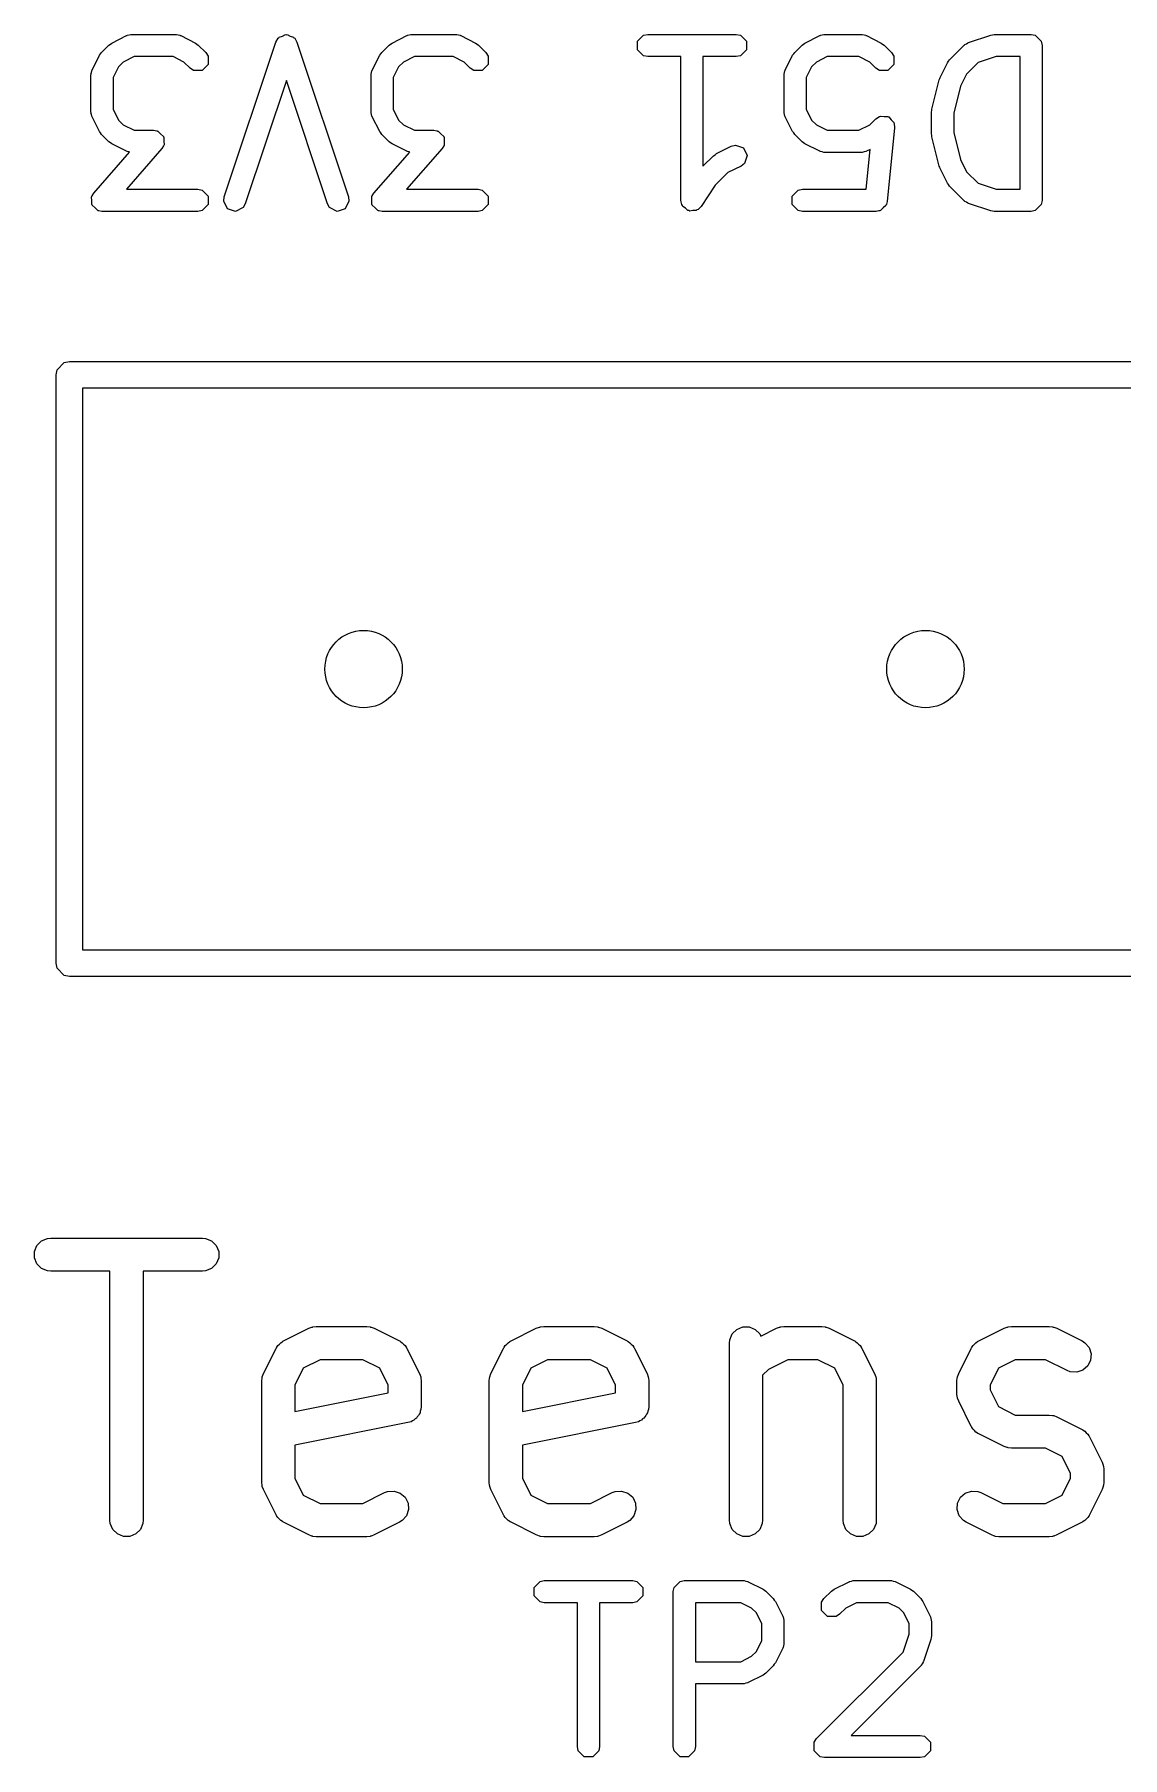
# Model space of a CAD drawing. Extents: x 2.09 to 4.49, y -4.78 to -2.96.
# Drawn here: x 3.2997 to 3.4933, y -3.2646 to -2.9579 of the extents above; entities that cross this region are included whole.
import ezdxf

# ---------------------------------------------------------------- set-up
doc = ezdxf.new("R2010")
doc.units = 0
doc.header["$MEASUREMENT"] = 0
doc.layers.add('BLACK', color=7, linetype='CONTINUOUS')

msp = doc.modelspace()

# ---------------------------------------------------------------- linework, layer by layer
at = {"layer": 'BLACK', "linetype": 'CONTINUOUS'}
for p, q in [((3.31346, -2.95945), (3.31608, -2.95814)), ((3.31608, -2.95814), (3.31618, -2.95811)), ((3.31618, -2.95811), (3.31621, -2.95808)), ((3.31621, -2.95808), (3.31652, -2.95802)), ((3.31652, -2.95802), (3.31682, -2.95793)), ((3.31682, -2.95793), (3.31687, -2.95795)), ((3.31687, -2.95795), (3.31696, -2.95793)), ((3.31696, -2.95793), (3.32484, -2.95793)), ((3.32484, -2.95793), (3.32493, -2.95795)), ((3.32493, -2.95795), (3.32498, -2.95793)), ((3.32498, -2.95793), (3.32528, -2.95802)), ((3.32528, -2.95802), (3.32559, -2.95808)), ((3.32559, -2.95808), (3.32562, -2.95811)), ((3.32562, -2.95811), (3.32572, -2.95814)), ((3.32572, -2.95814), (3.32834, -2.95945)), ((3.33347, -2.98683), (3.34266, -2.95927)), ((3.34266, -2.95927), (3.34304, -2.95861)), ((3.34304, -2.95861), (3.34317, -2.95854)), ((3.34317, -2.95854), (3.34323, -2.95841)), ((3.34323, -2.95841), (3.34382, -2.95821)), ((3.34382, -2.95821), (3.34438, -2.95793)), ((3.34438, -2.95793), (3.34452, -2.95798)), ((3.34452, -2.95798), (3.34466, -2.95793)), ((3.34466, -2.95793), (3.34522, -2.95821)), ((3.34522, -2.95821), (3.34581, -2.95841)), ((3.34581, -2.95841), (3.34588, -2.95854)), ((3.34588, -2.95854), (3.34601, -2.95861)), ((3.34601, -2.95861), (3.34639, -2.95927)), ((3.34639, -2.95927), (3.35558, -2.98683)), ((3.36333, -2.95945), (3.36595, -2.95814)), ((3.36595, -2.95814), (3.36605, -2.95811)), ((3.36605, -2.95811), (3.36608, -2.95808)), ((3.36608, -2.95808), (3.36639, -2.95802)), ((3.36639, -2.95802), (3.36669, -2.95793)), ((3.36669, -2.95793), (3.36674, -2.95795)), ((3.36674, -2.95795), (3.36683, -2.95793)), ((3.36683, -2.95793), (3.37471, -2.95793)), ((3.37471, -2.95793), (3.3748, -2.95795)), ((3.3748, -2.95795), (3.37485, -2.95793)), ((3.37485, -2.95793), (3.37515, -2.95802)), ((3.37515, -2.95802), (3.37546, -2.95808)), ((3.37546, -2.95808), (3.37549, -2.95811)), ((3.37549, -2.95811), (3.37559, -2.95814)), ((3.37559, -2.95814), (3.37821, -2.95945)), ((3.40701, -2.95914), (3.40807, -2.95808)), ((3.40701, -2.96065), (3.40701, -2.95914)), ((3.40807, -2.95808), (3.40883, -2.95793)), ((3.40883, -2.95793), (3.42458, -2.95793)), ((3.42458, -2.95793), (3.42533, -2.95808)), ((3.42533, -2.95808), (3.42639, -2.95914)), ((3.42639, -2.95914), (3.42639, -2.96065)), ((3.43682, -2.95945), (3.43944, -2.95814)), ((3.43944, -2.95814), (3.43954, -2.95811)), ((3.43954, -2.95811), (3.43957, -2.95808)), ((3.43957, -2.95808), (3.43988, -2.95802)), ((3.43988, -2.95802), (3.44018, -2.95793)), ((3.44018, -2.95793), (3.44023, -2.95795)), ((3.44023, -2.95795), (3.44032, -2.95793)), ((3.44032, -2.95793), (3.44688, -2.95793)), ((3.44688, -2.95793), (3.44698, -2.95795)), ((3.44698, -2.95795), (3.44702, -2.95793)), ((3.44702, -2.95793), (3.44733, -2.95802)), ((3.44733, -2.95802), (3.44764, -2.95808)), ((3.44764, -2.95808), (3.44767, -2.95811)), ((3.44767, -2.95811), (3.44777, -2.95814)), ((3.44777, -2.95814), (3.45039, -2.95945)), ((3.46595, -2.95934), (3.46988, -2.95803)), ((3.46988, -2.95803), (3.4702, -2.95799)), ((3.4702, -2.95799), (3.47051, -2.95793)), ((3.47051, -2.95793), (3.47707, -2.95793)), ((3.47707, -2.95793), (3.47782, -2.95808)), ((3.47782, -2.95808), (3.47889, -2.95914)), ((3.47889, -2.95914), (3.47904, -2.9599)), ((3.30995, -2.96427), (3.31127, -2.96164)), ((3.31127, -2.96164), (3.31146, -2.96139)), ((3.31146, -2.96139), (3.31163, -2.96113)), ((3.31163, -2.96113), (3.31295, -2.95982)), ((3.31295, -2.95982), (3.31321, -2.95964)), ((3.31321, -2.95964), (3.31346, -2.95945)), ((3.31743, -2.96186), (3.3155, -2.96283)), ((3.32437, -2.96186), (3.31743, -2.96186)), ((3.3263, -2.96283), (3.32437, -2.96186)), ((3.32834, -2.95945), (3.32859, -2.95964)), ((3.32859, -2.95964), (3.32885, -2.95982)), ((3.32885, -2.95982), (3.33017, -2.96113)), ((3.33017, -2.96113), (3.33059, -2.96177)), ((3.33059, -2.96177), (3.33059, -2.96327)), ((3.35982, -2.96427), (3.36113, -2.96164)), ((3.36113, -2.96164), (3.36133, -2.96139)), ((3.36133, -2.96139), (3.3615, -2.96113)), ((3.3615, -2.96113), (3.36282, -2.95982)), ((3.36282, -2.95982), (3.36308, -2.95964)), ((3.36308, -2.95964), (3.36333, -2.95945)), ((3.3673, -2.96186), (3.36537, -2.96283)), ((3.37424, -2.96186), (3.3673, -2.96186)), ((3.37616, -2.96283), (3.37424, -2.96186)), ((3.37821, -2.95945), (3.37846, -2.95964)), ((3.37846, -2.95964), (3.37872, -2.95982)), ((3.37872, -2.95982), (3.38004, -2.96113)), ((3.38004, -2.96113), (3.38046, -2.96177)), ((3.38046, -2.96177), (3.38046, -2.96327)), ((3.40807, -2.96171), (3.40701, -2.96065)), ((3.40883, -2.96186), (3.40807, -2.96171)), ((3.41473, -2.96186), (3.40883, -2.96186)), ((3.41473, -2.98746), (3.41473, -2.96186)), ((3.42458, -2.96186), (3.41867, -2.96186)), ((3.41867, -2.96186), (3.41867, -2.98139)), ((3.42533, -2.96171), (3.42458, -2.96186)), ((3.42639, -2.96065), (3.42533, -2.96171)), ((3.43331, -2.96427), (3.43463, -2.96164)), ((3.43463, -2.96164), (3.43482, -2.96139)), ((3.43482, -2.96139), (3.43499, -2.96113)), ((3.43499, -2.96113), (3.43631, -2.95982)), ((3.43631, -2.95982), (3.43657, -2.95964)), ((3.43657, -2.95964), (3.43682, -2.95945)), ((3.44079, -2.96186), (3.43886, -2.96283)), ((3.44642, -2.96186), (3.44079, -2.96186)), ((3.44834, -2.96283), (3.44642, -2.96186)), ((3.45039, -2.95945), (3.45064, -2.95964)), ((3.45064, -2.95964), (3.4509, -2.95982)), ((3.4509, -2.95982), (3.45221, -2.96113)), ((3.45221, -2.96113), (3.45264, -2.96177)), ((3.45264, -2.96177), (3.45264, -2.96327)), ((3.46255, -2.96244), (3.46518, -2.95982)), ((3.46518, -2.95982), (3.46526, -2.95976)), ((3.46526, -2.95976), (3.46528, -2.95972)), ((3.46528, -2.95972), (3.46555, -2.95957)), ((3.46555, -2.95957), (3.46582, -2.95939)), ((3.46582, -2.95939), (3.46586, -2.95939)), ((3.46586, -2.95939), (3.46595, -2.95934)), ((3.47083, -2.96186), (3.46763, -2.96293)), ((3.4751, -2.96186), (3.47083, -2.96186)), ((3.4751, -2.98549), (3.4751, -2.96186)), ((3.47904, -2.9599), (3.47904, -2.98746)), ((3.30975, -2.96501), (3.30983, -2.9647)), ((3.30976, -2.96505), (3.30975, -2.96501)), ((3.30975, -2.96515), (3.30976, -2.96505)), ((3.30975, -2.97171), (3.30975, -2.96515)), ((3.30983, -2.9647), (3.3099, -2.96439)), ((3.3099, -2.96439), (3.30993, -2.96436)), ((3.30993, -2.96436), (3.30995, -2.96427)), ((3.31464, -2.96369), (3.31368, -2.96561)), ((3.3155, -2.96283), (3.31464, -2.96369)), ((3.32738, -2.96391), (3.3263, -2.96283)), ((3.32802, -2.96434), (3.32738, -2.96391)), ((3.32953, -2.96434), (3.32802, -2.96434)), ((3.33059, -2.96327), (3.32953, -2.96434)), ((3.35961, -2.96515), (3.35963, -2.96505)), ((3.35961, -2.97171), (3.35961, -2.96515)), ((3.35962, -2.96501), (3.3597, -2.9647)), ((3.35963, -2.96505), (3.35962, -2.96501)), ((3.3597, -2.9647), (3.35976, -2.96439)), ((3.35976, -2.96439), (3.3598, -2.96436)), ((3.3598, -2.96436), (3.35982, -2.96427)), ((3.36451, -2.96369), (3.36355, -2.96561)), ((3.36537, -2.96283), (3.36451, -2.96369)), ((3.37725, -2.96391), (3.37616, -2.96283)), ((3.37789, -2.96434), (3.37725, -2.96391)), ((3.3794, -2.96434), (3.37789, -2.96434)), ((3.38046, -2.96327), (3.3794, -2.96434)), ((3.43311, -2.96501), (3.43319, -2.9647)), ((3.43312, -2.96505), (3.43311, -2.96501)), ((3.43311, -2.96515), (3.43312, -2.96505)), ((3.43311, -2.97171), (3.43311, -2.96515)), ((3.43319, -2.9647), (3.43326, -2.96439)), ((3.43326, -2.96439), (3.43329, -2.96436)), ((3.43329, -2.96436), (3.43331, -2.96427)), ((3.438, -2.96369), (3.43704, -2.96561)), ((3.43886, -2.96283), (3.438, -2.96369)), ((3.44943, -2.96391), (3.44834, -2.96283)), ((3.45007, -2.96434), (3.44943, -2.96391)), ((3.45158, -2.96434), (3.45007, -2.96434)), ((3.45264, -2.96327), (3.45158, -2.96434)), ((3.46087, -2.96558), (3.46218, -2.96295)), ((3.46218, -2.96295), (3.46238, -2.9627)), ((3.46238, -2.9627), (3.46255, -2.96244)), ((3.46556, -2.965), (3.46449, -2.96715)), ((3.46763, -2.96293), (3.46556, -2.965)), ((3.31368, -2.96561), (3.31368, -2.97124)), ((3.34452, -2.96612), (3.3372, -2.98808)), ((3.35184, -2.98808), (3.34452, -2.96612)), ((3.36355, -2.96561), (3.36355, -2.97124)), ((3.43704, -2.96561), (3.43704, -2.97124)), ((3.45941, -2.97123), (3.46072, -2.96598)), ((3.46072, -2.96598), (3.46082, -2.96579)), ((3.46082, -2.96579), (3.46087, -2.96558)), ((3.46449, -2.96715), (3.46329, -2.97195)), ((3.31368, -2.97124), (3.31464, -2.97317)), ((3.36355, -2.97124), (3.36451, -2.97317)), ((3.43704, -2.97124), (3.438, -2.97317)), ((3.45935, -2.97171), (3.4594, -2.97147)), ((3.4594, -2.97147), (3.45941, -2.97123)), ((3.30976, -2.9718), (3.30975, -2.97171)), ((3.30975, -2.97185), (3.30976, -2.9718)), ((3.30983, -2.97215), (3.30975, -2.97185)), ((3.3099, -2.97246), (3.30983, -2.97215)), ((3.30993, -2.97249), (3.3099, -2.97246)), ((3.30995, -2.97259), (3.30993, -2.97249)), ((3.31127, -2.97521), (3.30995, -2.97259)), ((3.31464, -2.97317), (3.3155, -2.97403)), ((3.3155, -2.97403), (3.31743, -2.97499)), ((3.35963, -2.9718), (3.35961, -2.97171)), ((3.35962, -2.97185), (3.35963, -2.9718)), ((3.3597, -2.97215), (3.35962, -2.97185)), ((3.35976, -2.97246), (3.3597, -2.97215)), ((3.3598, -2.97249), (3.35976, -2.97246)), ((3.35982, -2.97259), (3.3598, -2.97249)), ((3.36113, -2.97521), (3.35982, -2.97259)), ((3.36451, -2.97317), (3.36537, -2.97403)), ((3.36537, -2.97403), (3.3673, -2.97499)), ((3.43312, -2.9718), (3.43311, -2.97171)), ((3.43311, -2.97185), (3.43312, -2.9718)), ((3.43319, -2.97215), (3.43311, -2.97185)), ((3.43326, -2.97246), (3.43319, -2.97215)), ((3.43329, -2.97249), (3.43326, -2.97246)), ((3.43331, -2.97259), (3.43329, -2.97249)), ((3.43463, -2.97521), (3.43331, -2.97259)), ((3.438, -2.97317), (3.43886, -2.97403)), ((3.43886, -2.97403), (3.44079, -2.97499)), ((3.44642, -2.97499), (3.44834, -2.97403)), ((3.44834, -2.97403), (3.44943, -2.97294)), ((3.44943, -2.97294), (3.45007, -2.97251)), ((3.45007, -2.97251), (3.45017, -2.97251)), ((3.45017, -2.97251), (3.45025, -2.97245)), ((3.45025, -2.97245), (3.45091, -2.97251)), ((3.45091, -2.97251), (3.45158, -2.97251)), ((3.45278, -2.97453), (3.45147, -2.98765)), ((3.45158, -2.97251), (3.45165, -2.97259)), ((3.45165, -2.97259), (3.45175, -2.9726)), ((3.45175, -2.9726), (3.45217, -2.97311)), ((3.45217, -2.97311), (3.45264, -2.97358)), ((3.45264, -2.97358), (3.45264, -2.97368)), ((3.45264, -2.97368), (3.45271, -2.97376)), ((3.45271, -2.97376), (3.45278, -2.97453)), ((3.45935, -2.97564), (3.45935, -2.97171)), ((3.46329, -2.97195), (3.46329, -2.9754)), ((3.31146, -2.97546), (3.31127, -2.97521)), ((3.31163, -2.97572), (3.31146, -2.97546)), ((3.31295, -2.97704), (3.31163, -2.97572)), ((3.31321, -2.97721), (3.31295, -2.97704)), ((3.31346, -2.97741), (3.31321, -2.97721)), ((3.31608, -2.97872), (3.31346, -2.97741)), ((3.31743, -2.97499), (3.3209, -2.97499)), ((3.3209, -2.97499), (3.32145, -2.9751)), ((3.32145, -2.9751), (3.32153, -2.97509)), ((3.32153, -2.97509), (3.32156, -2.97512)), ((3.32156, -2.97512), (3.32165, -2.97514)), ((3.32165, -2.97514), (3.32214, -2.97563)), ((3.32214, -2.97563), (3.32267, -2.97608)), ((3.32267, -2.97608), (3.32267, -2.97615)), ((3.32267, -2.97615), (3.32272, -2.9762)), ((3.32272, -2.9762), (3.32272, -2.9769)), ((3.32272, -2.9769), (3.32277, -2.97759)), ((3.32277, -2.97759), (3.32272, -2.97767)), ((3.32272, -2.97767), (3.32272, -2.97771)), ((3.36133, -2.97546), (3.36113, -2.97521)), ((3.3615, -2.97572), (3.36133, -2.97546)), ((3.36282, -2.97704), (3.3615, -2.97572)), ((3.36308, -2.97721), (3.36282, -2.97704)), ((3.36333, -2.97741), (3.36308, -2.97721)), ((3.36595, -2.97872), (3.36333, -2.97741)), ((3.3673, -2.97499), (3.37077, -2.97499)), ((3.37077, -2.97499), (3.37132, -2.9751)), ((3.37132, -2.9751), (3.3714, -2.97509)), ((3.3714, -2.97509), (3.37143, -2.97512)), ((3.37143, -2.97512), (3.37152, -2.97514)), ((3.37152, -2.97514), (3.37201, -2.97563)), ((3.37201, -2.97563), (3.37253, -2.97608)), ((3.37253, -2.97608), (3.37254, -2.97615)), ((3.37254, -2.97615), (3.37259, -2.9762)), ((3.37259, -2.9762), (3.37259, -2.9769)), ((3.37259, -2.9769), (3.37263, -2.97759)), ((3.37263, -2.97759), (3.37259, -2.97767)), ((3.37259, -2.97767), (3.37259, -2.97771)), ((3.42369, -2.97782), (3.42444, -2.97762)), ((3.42444, -2.97762), (3.42586, -2.97809)), ((3.43482, -2.97546), (3.43463, -2.97521)), ((3.43499, -2.97572), (3.43482, -2.97546)), ((3.43631, -2.97704), (3.43499, -2.97572)), ((3.43657, -2.97721), (3.43631, -2.97704)), ((3.43682, -2.97741), (3.43657, -2.97721)), ((3.43944, -2.97872), (3.43682, -2.97741)), ((3.44079, -2.97499), (3.44642, -2.97499)), ((3.4594, -2.97588), (3.45935, -2.97564)), ((3.45941, -2.97612), (3.4594, -2.97588)), ((3.46072, -2.98137), (3.45941, -2.97612)), ((3.46329, -2.9754), (3.46449, -2.98021)), ((3.31023, -2.98616), (3.31662, -2.97886)), ((3.32238, -2.97825), (3.31605, -2.98549)), ((3.31618, -2.97874), (3.31608, -2.97872)), ((3.31621, -2.97878), (3.31618, -2.97874)), ((3.31652, -2.97884), (3.31621, -2.97878)), ((3.31662, -2.97886), (3.31652, -2.97884)), ((3.32266, -2.97777), (3.32238, -2.97825)), ((3.32272, -2.97771), (3.32266, -2.97777)), ((3.3601, -2.98616), (3.36649, -2.97886)), ((3.37225, -2.97825), (3.36592, -2.98549)), ((3.36605, -2.97874), (3.36595, -2.97872)), ((3.36608, -2.97878), (3.36605, -2.97874)), ((3.36639, -2.97884), (3.36608, -2.97878)), ((3.36649, -2.97886), (3.36639, -2.97884)), ((3.37253, -2.97777), (3.37225, -2.97825)), ((3.37259, -2.97771), (3.37253, -2.97777)), ((3.41867, -2.98139), (3.42056, -2.9795)), ((3.42056, -2.9795), (3.42082, -2.97933)), ((3.42082, -2.97933), (3.42107, -2.97913)), ((3.42107, -2.97913), (3.42369, -2.97782)), ((3.42586, -2.97809), (3.42654, -2.97944)), ((3.42654, -2.97944), (3.42606, -2.98087)), ((3.43954, -2.97874), (3.43944, -2.97872)), ((3.43957, -2.97878), (3.43954, -2.97874)), ((3.43988, -2.97884), (3.43957, -2.97878)), ((3.44018, -2.97892), (3.43988, -2.97884)), ((3.44023, -2.97891), (3.44018, -2.97892)), ((3.44032, -2.97893), (3.44023, -2.97891)), ((3.44688, -2.97893), (3.44032, -2.97893)), ((3.44698, -2.97891), (3.44688, -2.97893)), ((3.44702, -2.97892), (3.44698, -2.97891)), ((3.44733, -2.97884), (3.44702, -2.97892)), ((3.44764, -2.97878), (3.44733, -2.97884)), ((3.44767, -2.97874), (3.44764, -2.97878)), ((3.44777, -2.97872), (3.44767, -2.97874)), ((3.44773, -2.98549), (3.44844, -2.97838)), ((3.44844, -2.97838), (3.44777, -2.97872)), ((3.46449, -2.98021), (3.46556, -2.98235)), ((3.42312, -2.98251), (3.42086, -2.98477)), ((3.42546, -2.98134), (3.42312, -2.98251)), ((3.42606, -2.98087), (3.42546, -2.98134)), ((3.46082, -2.98157), (3.46072, -2.98137)), ((3.46087, -2.98177), (3.46082, -2.98157)), ((3.46218, -2.9844), (3.46087, -2.98177)), ((3.46556, -2.98235), (3.46763, -2.98442)), ((3.30985, -2.98682), (3.3099, -2.98674)), ((3.3099, -2.98752), (3.30985, -2.98682)), ((3.3099, -2.9867), (3.30995, -2.98664)), ((3.3099, -2.98674), (3.3099, -2.9867)), ((3.30995, -2.98664), (3.31023, -2.98616)), ((3.31605, -2.98549), (3.32877, -2.98549)), ((3.32877, -2.98549), (3.32953, -2.98564)), ((3.32953, -2.98564), (3.33059, -2.9867)), ((3.33059, -2.9867), (3.33059, -2.98821)), ((3.33337, -2.98759), (3.33347, -2.98683)), ((3.35558, -2.98683), (3.35567, -2.98759)), ((3.35972, -2.98682), (3.35976, -2.98674)), ((3.35976, -2.98752), (3.35972, -2.98682)), ((3.35976, -2.9867), (3.35982, -2.98664)), ((3.35976, -2.98674), (3.35976, -2.9867)), ((3.35982, -2.98664), (3.3601, -2.98616)), ((3.36592, -2.98549), (3.37864, -2.98549)), ((3.37864, -2.98549), (3.3794, -2.98564)), ((3.3794, -2.98564), (3.38046, -2.9867)), ((3.38046, -2.9867), (3.38046, -2.98821)), ((3.42086, -2.98477), (3.41834, -2.98855)), ((3.43457, -2.9867), (3.43563, -2.98564)), ((3.43457, -2.98821), (3.43457, -2.9867)), ((3.43563, -2.98564), (3.43639, -2.98549)), ((3.43639, -2.98549), (3.44773, -2.98549)), ((3.46238, -2.98465), (3.46218, -2.9844)), ((3.46255, -2.98491), (3.46238, -2.98465)), ((3.46518, -2.98753), (3.46255, -2.98491)), ((3.46763, -2.98442), (3.47083, -2.98549)), ((3.47083, -2.98549), (3.4751, -2.98549)), ((3.3099, -2.98821), (3.3099, -2.98752)), ((3.30994, -2.98826), (3.3099, -2.98821)), ((3.30995, -2.98833), (3.30994, -2.98826)), ((3.31047, -2.98878), (3.30995, -2.98833)), ((3.31096, -2.98927), (3.31047, -2.98878)), ((3.31105, -2.98929), (3.31096, -2.98927)), ((3.31108, -2.98932), (3.31105, -2.98929)), ((3.31117, -2.98931), (3.31108, -2.98932)), ((3.31171, -2.98942), (3.31117, -2.98931)), ((3.32877, -2.98942), (3.31171, -2.98942)), ((3.32953, -2.98927), (3.32877, -2.98942)), ((3.33059, -2.98821), (3.32953, -2.98927)), ((3.33405, -2.98894), (3.33337, -2.98759)), ((3.33548, -2.98942), (3.33405, -2.98894)), ((3.33682, -2.98875), (3.33548, -2.98942)), ((3.3372, -2.98808), (3.33682, -2.98875)), ((3.35222, -2.98875), (3.35184, -2.98808)), ((3.35357, -2.98942), (3.35222, -2.98875)), ((3.355, -2.98894), (3.35357, -2.98942)), ((3.35567, -2.98759), (3.355, -2.98894)), ((3.35976, -2.98821), (3.35976, -2.98752)), ((3.35981, -2.98826), (3.35976, -2.98821)), ((3.35982, -2.98833), (3.35981, -2.98826)), ((3.36034, -2.98878), (3.35982, -2.98833)), ((3.36083, -2.98927), (3.36034, -2.98878)), ((3.36092, -2.98929), (3.36083, -2.98927)), ((3.36095, -2.98932), (3.36092, -2.98929)), ((3.36103, -2.98931), (3.36095, -2.98932)), ((3.36158, -2.98942), (3.36103, -2.98931)), ((3.37864, -2.98942), (3.36158, -2.98942)), ((3.3794, -2.98927), (3.37864, -2.98942)), ((3.38046, -2.98821), (3.3794, -2.98927)), ((3.41488, -2.98821), (3.41473, -2.98746)), ((3.41503, -2.98835), (3.41488, -2.98821)), ((3.41507, -2.98855), (3.41503, -2.98835)), ((3.41554, -2.98887), (3.41507, -2.98855)), ((3.41595, -2.98927), (3.41554, -2.98887)), ((3.41615, -2.98927), (3.41595, -2.98927)), ((3.41632, -2.98939), (3.41615, -2.98927)), ((3.41688, -2.98927), (3.41632, -2.98939)), ((3.41745, -2.98927), (3.41688, -2.98927)), ((3.4176, -2.98913), (3.41745, -2.98927)), ((3.4178, -2.98909), (3.4176, -2.98913)), ((3.41834, -2.98855), (3.4178, -2.98909)), ((3.43563, -2.98927), (3.43457, -2.98821)), ((3.43639, -2.98942), (3.43563, -2.98927)), ((3.44951, -2.98942), (3.43639, -2.98942)), ((3.44998, -2.98933), (3.44951, -2.98942)), ((3.45008, -2.98934), (3.44998, -2.98933)), ((3.45013, -2.9893), (3.45008, -2.98934)), ((3.45026, -2.98927), (3.45013, -2.9893)), ((3.45073, -2.98881), (3.45026, -2.98927)), ((3.45124, -2.98839), (3.45073, -2.98881)), ((3.45129, -2.98825), (3.45124, -2.98839)), ((3.45133, -2.98821), (3.45129, -2.98825)), ((3.45147, -2.98765), (3.45133, -2.98811)), ((3.45133, -2.98811), (3.45133, -2.98821)), ((3.46526, -2.98759), (3.46518, -2.98753)), ((3.46528, -2.98763), (3.46526, -2.98759)), ((3.46555, -2.98779), (3.46528, -2.98763)), ((3.46582, -2.98796), (3.46555, -2.98779)), ((3.46586, -2.98796), (3.46582, -2.98796)), ((3.46595, -2.98801), (3.46586, -2.98796)), ((3.46988, -2.98932), (3.46595, -2.98801)), ((3.4702, -2.98936), (3.46988, -2.98932)), ((3.47051, -2.98942), (3.4702, -2.98936)), ((3.47707, -2.98942), (3.47051, -2.98942)), ((3.47782, -2.98927), (3.47707, -2.98942)), ((3.47889, -2.98821), (3.47782, -2.98927)), ((3.47904, -2.98746), (3.47889, -2.98821)), ((3.30372, -3.0176), (3.305, -3.01632)), ((3.305, -3.01632), (3.30591, -3.01614)), ((3.30591, -3.01614), (4.30827, -3.01614)), ((3.30354, -3.0185), (3.30372, -3.0176)), ((3.30354, -3.12323), (3.30354, -3.0185)), ((3.30827, -3.02087), (3.30827, -3.12087)), ((4.30591, -3.02087), (3.30827, -3.02087)), ((3.30827, -3.12087), (4.30591, -3.12087)), ((3.30372, -3.12413), (3.30354, -3.12323)), ((3.305, -3.12541), (3.30372, -3.12413)), ((3.30591, -3.12559), (3.305, -3.12541)), ((4.30827, -3.12559), (3.30591, -3.12559)), ((3.29969, -3.17452), (3.30013, -3.17345)), ((3.30013, -3.17345), (3.30095, -3.17264)), ((3.30095, -3.17264), (3.30201, -3.1722)), ((3.30201, -3.1722), (3.30259, -3.17214)), ((3.30259, -3.17214), (3.32958, -3.17214)), ((3.32958, -3.17214), (3.33016, -3.1722)), ((3.33016, -3.1722), (3.33122, -3.17264)), ((3.33122, -3.17264), (3.33204, -3.17345)), ((3.33204, -3.17345), (3.33248, -3.17452)), ((3.29969, -3.17567), (3.29969, -3.17452)), ((3.30013, -3.17673), (3.29969, -3.17567)), ((3.30095, -3.17755), (3.30013, -3.17673)), ((3.33204, -3.17673), (3.33122, -3.17755)), ((3.33248, -3.17567), (3.33204, -3.17673)), ((3.33248, -3.17452), (3.33248, -3.17567)), ((3.30201, -3.17799), (3.30095, -3.17755)), ((3.30259, -3.17804), (3.30201, -3.17799)), ((3.31313, -3.17804), (3.30259, -3.17804)), ((3.31313, -3.22234), (3.31313, -3.17804)), ((3.32958, -3.17804), (3.31904, -3.17804)), ((3.31904, -3.17804), (3.31904, -3.22234)), ((3.33016, -3.17799), (3.32958, -3.17804)), ((3.33122, -3.17755), (3.33016, -3.17799)), ((3.34401, -3.19045), (3.34851, -3.1882)), ((3.34851, -3.1882), (3.34905, -3.18799)), ((3.34905, -3.18799), (3.34916, -3.18798)), ((3.34916, -3.18798), (3.34926, -3.18794)), ((3.34926, -3.18794), (3.34983, -3.18789)), ((3.34983, -3.18789), (3.35883, -3.18789)), ((3.35883, -3.18789), (3.35941, -3.18794)), ((3.35941, -3.18794), (3.3595, -3.18798)), ((3.3595, -3.18798), (3.35961, -3.18799)), ((3.35961, -3.18799), (3.36015, -3.1882)), ((3.36015, -3.1882), (3.36465, -3.19045)), ((3.38451, -3.19045), (3.38901, -3.1882)), ((3.38901, -3.1882), (3.38955, -3.18799)), ((3.38955, -3.18799), (3.38965, -3.18798)), ((3.38965, -3.18798), (3.38975, -3.18794)), ((3.38975, -3.18794), (3.39033, -3.18789)), ((3.39033, -3.18789), (3.39933, -3.18789)), ((3.39933, -3.18789), (3.3999, -3.18794)), ((3.3999, -3.18794), (3.4, -3.18798)), ((3.4, -3.18798), (3.4001, -3.18799)), ((3.4001, -3.18799), (3.40065, -3.1882)), ((3.40065, -3.1882), (3.40515, -3.19045)), ((3.42343, -3.19026), (3.42387, -3.1892)), ((3.42387, -3.1892), (3.42468, -3.18839)), ((3.42468, -3.18839), (3.42575, -3.18794)), ((3.42575, -3.18794), (3.4269, -3.18794)), ((3.4269, -3.18794), (3.42796, -3.18839)), ((3.42796, -3.18839), (3.42878, -3.1892)), ((3.42878, -3.1892), (3.42894, -3.1896)), ((3.42894, -3.1896), (3.43175, -3.1882)), ((3.43175, -3.1882), (3.43229, -3.18799)), ((3.43229, -3.18799), (3.4324, -3.18798)), ((3.4324, -3.18798), (3.43249, -3.18794)), ((3.43249, -3.18794), (3.43307, -3.18789)), ((3.43307, -3.18789), (3.43982, -3.18789)), ((3.43982, -3.18789), (3.4404, -3.18794)), ((3.4404, -3.18794), (3.44049, -3.18798)), ((3.44049, -3.18798), (3.4406, -3.18799)), ((3.4406, -3.18799), (3.44114, -3.1882)), ((3.44114, -3.1882), (3.44564, -3.19045)), ((3.46775, -3.19045), (3.47225, -3.1882)), ((3.47225, -3.1882), (3.47279, -3.18799)), ((3.47279, -3.18799), (3.47289, -3.18798)), ((3.47289, -3.18798), (3.47299, -3.18794)), ((3.47299, -3.18794), (3.47357, -3.18789)), ((3.47357, -3.18789), (3.48031, -3.18789)), ((3.48031, -3.18789), (3.48089, -3.18794)), ((3.48089, -3.18794), (3.48099, -3.18798)), ((3.48099, -3.18798), (3.48109, -3.18799)), ((3.48109, -3.18799), (3.48164, -3.1882)), ((3.48164, -3.1882), (3.48613, -3.19045)), ((3.34044, -3.19627), (3.34269, -3.19177)), ((3.34269, -3.19177), (3.34275, -3.19167)), ((3.34275, -3.19167), (3.34277, -3.19163)), ((3.34277, -3.19163), (3.34282, -3.19157)), ((3.34282, -3.19157), (3.343, -3.19128)), ((3.343, -3.19128), (3.34328, -3.19104)), ((3.34328, -3.19104), (3.34352, -3.19076)), ((3.34352, -3.19076), (3.34381, -3.19057)), ((3.34381, -3.19057), (3.34387, -3.19052)), ((3.34387, -3.19052), (3.34392, -3.19051)), ((3.34392, -3.19051), (3.34401, -3.19045)), ((3.36465, -3.19045), (3.36475, -3.19051)), ((3.36475, -3.19051), (3.36479, -3.19052)), ((3.36479, -3.19052), (3.36485, -3.19057)), ((3.36485, -3.19057), (3.36514, -3.19076)), ((3.36514, -3.19076), (3.36538, -3.19104)), ((3.36538, -3.19104), (3.36566, -3.19128)), ((3.36566, -3.19128), (3.36585, -3.19157)), ((3.36585, -3.19157), (3.36589, -3.19163)), ((3.36589, -3.19163), (3.36591, -3.19167)), ((3.36591, -3.19167), (3.36597, -3.19177)), ((3.36597, -3.19177), (3.36822, -3.19627)), ((3.38094, -3.19627), (3.38319, -3.19177)), ((3.38319, -3.19177), (3.38325, -3.19167)), ((3.38325, -3.19167), (3.38326, -3.19163)), ((3.38326, -3.19163), (3.38331, -3.19157)), ((3.38331, -3.19157), (3.38349, -3.19128)), ((3.38349, -3.19128), (3.38377, -3.19104)), ((3.38377, -3.19104), (3.38402, -3.19076)), ((3.38402, -3.19076), (3.38431, -3.19057)), ((3.38431, -3.19057), (3.38436, -3.19052)), ((3.38436, -3.19052), (3.38441, -3.19051)), ((3.38441, -3.19051), (3.38451, -3.19045)), ((3.40515, -3.19045), (3.40524, -3.19051)), ((3.40524, -3.19051), (3.40529, -3.19052)), ((3.40529, -3.19052), (3.40534, -3.19057)), ((3.40534, -3.19057), (3.40563, -3.19076)), ((3.40563, -3.19076), (3.40588, -3.19104)), ((3.40588, -3.19104), (3.40616, -3.19128)), ((3.40616, -3.19128), (3.40634, -3.19157)), ((3.40634, -3.19157), (3.40639, -3.19163)), ((3.40639, -3.19163), (3.4064, -3.19167)), ((3.4064, -3.19167), (3.40647, -3.19177)), ((3.40647, -3.19177), (3.40872, -3.19627)), ((3.42337, -3.19084), (3.42343, -3.19026)), ((3.42337, -3.22234), (3.42337, -3.19084)), ((3.44564, -3.19045), (3.44574, -3.19051)), ((3.44574, -3.19051), (3.44578, -3.19052)), ((3.44578, -3.19052), (3.44584, -3.19057)), ((3.44584, -3.19057), (3.44613, -3.19076)), ((3.44613, -3.19076), (3.44637, -3.19104)), ((3.44637, -3.19104), (3.44665, -3.19128)), ((3.44665, -3.19128), (3.44684, -3.19157)), ((3.44684, -3.19157), (3.44688, -3.19163)), ((3.44688, -3.19163), (3.4469, -3.19167)), ((3.4469, -3.19167), (3.44696, -3.19177)), ((3.44696, -3.19177), (3.44921, -3.19627)), ((3.46418, -3.19627), (3.46643, -3.19177)), ((3.46643, -3.19177), (3.46649, -3.19167)), ((3.46649, -3.19167), (3.4665, -3.19163)), ((3.4665, -3.19163), (3.46655, -3.19157)), ((3.46655, -3.19157), (3.46673, -3.19128)), ((3.46673, -3.19128), (3.46701, -3.19104)), ((3.46701, -3.19104), (3.46726, -3.19076)), ((3.46726, -3.19076), (3.46755, -3.19057)), ((3.46755, -3.19057), (3.4676, -3.19052)), ((3.4676, -3.19052), (3.46765, -3.19051)), ((3.46765, -3.19051), (3.46775, -3.19045)), ((3.48613, -3.19045), (3.48662, -3.19076)), ((3.48662, -3.19076), (3.48738, -3.19163)), ((3.48738, -3.19163), (3.48774, -3.19272)), ((3.34753, -3.19529), (3.34603, -3.19829)), ((3.35053, -3.19379), (3.34753, -3.19529)), ((3.35813, -3.19379), (3.35053, -3.19379)), ((3.36113, -3.19529), (3.35813, -3.19379)), ((3.36263, -3.19829), (3.36113, -3.19529)), ((3.38803, -3.19529), (3.38653, -3.19829)), ((3.39102, -3.19379), (3.38803, -3.19529)), ((3.39863, -3.19379), (3.39102, -3.19379)), ((3.40162, -3.19529), (3.39863, -3.19379)), ((3.40312, -3.19829), (3.40162, -3.19529)), ((3.43377, -3.19379), (3.43032, -3.19552)), ((3.43912, -3.19379), (3.43377, -3.19379)), ((3.44212, -3.19529), (3.43912, -3.19379)), ((3.44362, -3.19829), (3.44212, -3.19529)), ((3.47127, -3.19529), (3.46977, -3.19829)), ((3.47426, -3.19379), (3.47127, -3.19529)), ((3.47962, -3.19379), (3.47426, -3.19379)), ((3.48349, -3.19573), (3.47962, -3.19379)), ((3.48715, -3.1949), (3.48628, -3.19566)), ((3.48766, -3.19387), (3.48715, -3.1949)), ((3.48774, -3.19272), (3.48766, -3.19387)), ((3.34013, -3.19759), (3.34019, -3.19701)), ((3.34013, -3.21559), (3.34013, -3.19759)), ((3.34019, -3.19701), (3.34023, -3.19692)), ((3.34023, -3.19681), (3.34044, -3.19627)), ((3.34023, -3.19692), (3.34023, -3.19681)), ((3.34603, -3.19829), (3.34603, -3.20299)), ((3.36263, -3.19967), (3.36263, -3.19829)), ((3.36822, -3.19627), (3.36843, -3.19681)), ((3.36843, -3.19681), (3.36843, -3.19692)), ((3.36843, -3.19692), (3.36848, -3.19701)), ((3.36848, -3.19701), (3.36853, -3.19759)), ((3.36853, -3.19759), (3.36853, -3.20209)), ((3.38062, -3.19759), (3.38068, -3.19701)), ((3.38062, -3.21559), (3.38062, -3.19759)), ((3.38068, -3.19701), (3.38072, -3.19692)), ((3.38072, -3.19692), (3.38073, -3.19681)), ((3.38073, -3.19681), (3.38094, -3.19627)), ((3.38653, -3.19829), (3.38653, -3.20299)), ((3.40312, -3.19967), (3.40312, -3.19829)), ((3.40872, -3.19627), (3.40892, -3.19681)), ((3.40892, -3.19681), (3.40893, -3.19692)), ((3.40893, -3.19692), (3.40897, -3.19701)), ((3.40897, -3.19701), (3.40903, -3.19759)), ((3.40903, -3.19759), (3.40903, -3.20209)), ((3.43032, -3.19552), (3.42927, -3.19656)), ((3.42927, -3.19656), (3.42927, -3.22234)), ((3.44362, -3.22234), (3.44362, -3.19829)), ((3.44921, -3.19627), (3.44942, -3.19681)), ((3.44942, -3.19681), (3.44942, -3.19692)), ((3.44942, -3.19692), (3.44947, -3.19701)), ((3.44947, -3.19701), (3.44952, -3.19759)), ((3.44952, -3.19759), (3.44952, -3.22234)), ((3.46386, -3.19759), (3.46392, -3.19701)), ((3.46386, -3.19984), (3.46386, -3.19759)), ((3.46392, -3.19701), (3.46396, -3.19692)), ((3.46396, -3.19692), (3.46397, -3.19681)), ((3.46397, -3.19681), (3.46418, -3.19627)), ((3.46977, -3.19829), (3.46977, -3.19914)), ((3.48403, -3.19594), (3.48349, -3.19573)), ((3.48518, -3.19602), (3.48403, -3.19594)), ((3.48628, -3.19566), (3.48518, -3.19602)), ((3.34603, -3.20299), (3.36263, -3.19967)), ((3.38653, -3.20299), (3.40312, -3.19967)), ((3.46392, -3.20042), (3.46386, -3.19984)), ((3.46396, -3.20051), (3.46392, -3.20042)), ((3.46397, -3.20062), (3.46396, -3.20051)), ((3.46418, -3.20116), (3.46397, -3.20062)), ((3.46643, -3.20566), (3.46418, -3.20116)), ((3.46977, -3.19914), (3.47127, -3.20214)), ((3.36722, -3.20454), (3.36695, -3.20465)), ((3.36743, -3.20434), (3.36722, -3.20454)), ((3.36767, -3.20417), (3.36743, -3.20434)), ((3.36783, -3.20393), (3.36767, -3.20417)), ((3.36803, -3.20373), (3.36783, -3.20393)), ((3.36815, -3.20346), (3.36803, -3.20373)), ((3.36831, -3.20322), (3.36815, -3.20346)), ((3.36836, -3.20293), (3.36831, -3.20322)), ((3.36848, -3.20266), (3.36836, -3.20293)), ((3.36853, -3.20209), (3.36848, -3.20266)), ((3.40771, -3.20454), (3.40745, -3.20465)), ((3.40792, -3.20434), (3.40771, -3.20454)), ((3.40816, -3.20417), (3.40792, -3.20434)), ((3.40832, -3.20393), (3.40816, -3.20417)), ((3.40853, -3.20373), (3.40832, -3.20393)), ((3.40864, -3.20346), (3.40853, -3.20373)), ((3.4088, -3.20322), (3.40864, -3.20346)), ((3.40886, -3.20293), (3.4088, -3.20322)), ((3.40897, -3.20266), (3.40886, -3.20293)), ((3.40903, -3.20209), (3.40897, -3.20266)), ((3.47127, -3.20214), (3.47426, -3.20364)), ((3.47426, -3.20364), (3.48031, -3.20364)), ((3.48031, -3.20364), (3.48089, -3.20369)), ((3.48089, -3.20369), (3.48099, -3.20373)), ((3.48099, -3.20373), (3.48109, -3.20374)), ((3.48109, -3.20374), (3.48164, -3.20395)), ((3.48164, -3.20395), (3.48613, -3.2062)), ((3.36616, -3.20498), (3.34603, -3.20901)), ((3.36671, -3.20482), (3.36616, -3.20498)), ((3.36695, -3.20465), (3.36671, -3.20482)), ((3.40665, -3.20498), (3.38653, -3.20901)), ((3.40721, -3.20482), (3.40665, -3.20498)), ((3.40745, -3.20465), (3.40721, -3.20482)), ((3.46649, -3.20576), (3.46643, -3.20566)), ((3.4665, -3.2058), (3.46649, -3.20576)), ((3.46655, -3.20586), (3.4665, -3.2058)), ((3.46673, -3.20615), (3.46655, -3.20586)), ((3.46701, -3.20639), (3.46673, -3.20615)), ((3.46726, -3.20667), (3.46701, -3.20639)), ((3.46755, -3.20685), (3.46726, -3.20667)), ((3.4676, -3.2069), (3.46755, -3.20685)), ((3.46765, -3.20692), (3.4676, -3.2069)), ((3.46775, -3.20698), (3.46765, -3.20692)), ((3.47225, -3.20923), (3.46775, -3.20698)), ((3.48613, -3.2062), (3.48623, -3.20626)), ((3.48623, -3.20626), (3.48628, -3.20627)), ((3.48628, -3.20627), (3.48633, -3.20632)), ((3.48633, -3.20632), (3.48662, -3.20651)), ((3.48662, -3.20651), (3.48687, -3.20678)), ((3.48687, -3.20678), (3.48715, -3.20703)), ((3.48715, -3.20703), (3.48733, -3.20732)), ((3.48733, -3.20732), (3.48738, -3.20738)), ((3.48738, -3.20738), (3.48739, -3.20742)), ((3.48739, -3.20742), (3.48746, -3.20752)), ((3.48746, -3.20752), (3.48971, -3.21202)), ((3.34603, -3.20901), (3.34603, -3.21489)), ((3.38653, -3.20901), (3.38653, -3.21489)), ((3.47279, -3.20944), (3.47225, -3.20923)), ((3.47289, -3.20944), (3.47279, -3.20944)), ((3.47299, -3.20948), (3.47289, -3.20944)), ((3.47357, -3.20954), (3.47299, -3.20948)), ((3.47962, -3.20954), (3.47357, -3.20954)), ((3.48261, -3.21104), (3.47962, -3.20954)), ((3.48411, -3.21403), (3.48261, -3.21104)), ((3.48971, -3.21202), (3.48991, -3.21256)), ((3.48991, -3.21256), (3.48992, -3.21266)), ((3.48992, -3.21266), (3.48996, -3.21276)), ((3.48996, -3.21276), (3.49002, -3.21334)), ((3.49002, -3.21334), (3.49002, -3.21559)), ((3.34019, -3.21616), (3.34013, -3.21559)), ((3.34023, -3.21626), (3.34019, -3.21616)), ((3.34023, -3.21637), (3.34023, -3.21626)), ((3.34044, -3.21691), (3.34023, -3.21637)), ((3.34603, -3.21489), (3.34753, -3.21789)), ((3.38068, -3.21616), (3.38062, -3.21559)), ((3.38072, -3.21626), (3.38068, -3.21616)), ((3.38073, -3.21637), (3.38072, -3.21626)), ((3.38094, -3.21691), (3.38073, -3.21637)), ((3.38653, -3.21489), (3.38803, -3.21789)), ((3.48261, -3.21789), (3.48411, -3.21489)), ((3.48411, -3.21489), (3.48411, -3.21403)), ((3.48991, -3.21637), (3.48971, -3.21691)), ((3.48992, -3.21626), (3.48991, -3.21637)), ((3.48996, -3.21616), (3.48992, -3.21626)), ((3.49002, -3.21559), (3.48996, -3.21616)), ((3.34269, -3.22141), (3.34044, -3.21691)), ((3.34753, -3.21789), (3.35053, -3.21938)), ((3.35053, -3.21938), (3.35813, -3.21938)), ((3.35813, -3.21938), (3.36201, -3.21745)), ((3.36201, -3.21745), (3.36255, -3.21724)), ((3.36255, -3.21724), (3.3637, -3.21716)), ((3.3637, -3.21716), (3.36479, -3.21752)), ((3.36479, -3.21752), (3.36566, -3.21828)), ((3.36566, -3.21828), (3.36618, -3.21931)), ((3.36618, -3.21931), (3.36626, -3.22046)), ((3.38319, -3.22141), (3.38094, -3.21691)), ((3.38803, -3.21789), (3.39102, -3.21938)), ((3.39102, -3.21938), (3.39863, -3.21938)), ((3.39863, -3.21938), (3.4025, -3.21745)), ((3.4025, -3.21745), (3.40304, -3.21724)), ((3.40304, -3.21724), (3.40419, -3.21716)), ((3.40419, -3.21716), (3.40529, -3.21752)), ((3.40529, -3.21752), (3.40616, -3.21828)), ((3.40616, -3.21828), (3.40667, -3.21931)), ((3.40667, -3.21931), (3.40675, -3.22046)), ((3.46389, -3.22046), (3.46397, -3.21931)), ((3.46397, -3.21931), (3.46448, -3.21828)), ((3.46448, -3.21828), (3.46535, -3.21752)), ((3.46535, -3.21752), (3.46645, -3.21716)), ((3.46645, -3.21716), (3.4676, -3.21724)), ((3.4676, -3.21724), (3.46814, -3.21745)), ((3.46814, -3.21745), (3.47201, -3.21938)), ((3.47201, -3.21938), (3.47962, -3.21938)), ((3.47962, -3.21938), (3.48261, -3.21789)), ((3.48971, -3.21691), (3.48746, -3.22141)), ((3.31319, -3.22291), (3.31313, -3.22234)), ((3.31363, -3.22398), (3.31319, -3.22291)), ((3.31898, -3.22291), (3.31854, -3.22398)), ((3.31904, -3.22234), (3.31898, -3.22291)), ((3.34275, -3.2215), (3.34269, -3.22141)), ((3.34277, -3.22155), (3.34275, -3.2215)), ((3.34282, -3.22161), (3.34277, -3.22155)), ((3.343, -3.2219), (3.34282, -3.22161)), ((3.34328, -3.22214), (3.343, -3.2219)), ((3.34352, -3.22242), (3.34328, -3.22214)), ((3.34381, -3.2226), (3.34352, -3.22242)), ((3.34387, -3.22265), (3.34381, -3.2226)), ((3.34392, -3.22267), (3.34387, -3.22265)), ((3.34401, -3.22273), (3.34392, -3.22267)), ((3.34851, -3.22498), (3.34401, -3.22273)), ((3.36465, -3.22273), (3.36015, -3.22498)), ((3.36514, -3.22242), (3.36465, -3.22273)), ((3.36589, -3.22155), (3.36514, -3.22242)), ((3.36626, -3.22046), (3.36589, -3.22155)), ((3.38325, -3.2215), (3.38319, -3.22141)), ((3.38326, -3.22155), (3.38325, -3.2215)), ((3.38331, -3.22161), (3.38326, -3.22155)), ((3.38349, -3.2219), (3.38331, -3.22161)), ((3.38377, -3.22214), (3.38349, -3.2219)), ((3.38402, -3.22242), (3.38377, -3.22214)), ((3.38431, -3.2226), (3.38402, -3.22242)), ((3.38436, -3.22265), (3.38431, -3.2226)), ((3.38441, -3.22267), (3.38436, -3.22265)), ((3.38451, -3.22273), (3.38441, -3.22267)), ((3.38901, -3.22498), (3.38451, -3.22273)), ((3.40515, -3.22273), (3.40065, -3.22498)), ((3.40563, -3.22242), (3.40515, -3.22273)), ((3.40639, -3.22155), (3.40563, -3.22242)), ((3.40675, -3.22046), (3.40639, -3.22155)), ((3.42343, -3.22291), (3.42337, -3.22234)), ((3.42387, -3.22398), (3.42343, -3.22291)), ((3.42922, -3.22291), (3.42878, -3.22398)), ((3.42927, -3.22234), (3.42922, -3.22291)), ((3.44367, -3.22291), (3.44362, -3.22234)), ((3.44411, -3.22398), (3.44367, -3.22291)), ((3.44947, -3.22291), (3.44902, -3.22398)), ((3.44952, -3.22234), (3.44947, -3.22291)), ((3.46425, -3.22155), (3.46389, -3.22046)), ((3.46501, -3.22242), (3.46425, -3.22155)), ((3.4655, -3.22273), (3.46501, -3.22242)), ((3.47, -3.22498), (3.4655, -3.22273)), ((3.48613, -3.22273), (3.48164, -3.22498)), ((3.48623, -3.22267), (3.48613, -3.22273)), ((3.48628, -3.22265), (3.48623, -3.22267)), ((3.48633, -3.2226), (3.48628, -3.22265)), ((3.48662, -3.22242), (3.48633, -3.2226)), ((3.48687, -3.22214), (3.48662, -3.22242)), ((3.48715, -3.2219), (3.48687, -3.22214)), ((3.48733, -3.22161), (3.48715, -3.2219)), ((3.48738, -3.22155), (3.48733, -3.22161)), ((3.48739, -3.2215), (3.48738, -3.22155)), ((3.48746, -3.22141), (3.48739, -3.2215)), ((3.31445, -3.22479), (3.31363, -3.22398)), ((3.31551, -3.22523), (3.31445, -3.22479)), ((3.31666, -3.22523), (3.31551, -3.22523)), ((3.31773, -3.22479), (3.31666, -3.22523)), ((3.31854, -3.22398), (3.31773, -3.22479)), ((3.34905, -3.22518), (3.34851, -3.22498)), ((3.34916, -3.22519), (3.34905, -3.22518)), ((3.34926, -3.22523), (3.34916, -3.22519)), ((3.34983, -3.22529), (3.34926, -3.22523)), ((3.35883, -3.22529), (3.34983, -3.22529)), ((3.35941, -3.22523), (3.35883, -3.22529)), ((3.3595, -3.22519), (3.35941, -3.22523)), ((3.35961, -3.22518), (3.3595, -3.22519)), ((3.36015, -3.22498), (3.35961, -3.22518)), ((3.38955, -3.22518), (3.38901, -3.22498)), ((3.38965, -3.22519), (3.38955, -3.22518)), ((3.38975, -3.22523), (3.38965, -3.22519)), ((3.39033, -3.22529), (3.38975, -3.22523)), ((3.39933, -3.22529), (3.39033, -3.22529)), ((3.3999, -3.22523), (3.39933, -3.22529)), ((3.4, -3.22519), (3.3999, -3.22523)), ((3.4001, -3.22518), (3.4, -3.22519)), ((3.40065, -3.22498), (3.4001, -3.22518)), ((3.42468, -3.22479), (3.42387, -3.22398)), ((3.42575, -3.22523), (3.42468, -3.22479)), ((3.4269, -3.22523), (3.42575, -3.22523)), ((3.42796, -3.22479), (3.4269, -3.22523)), ((3.42878, -3.22398), (3.42796, -3.22479)), ((3.44493, -3.22479), (3.44411, -3.22398)), ((3.44599, -3.22523), (3.44493, -3.22479)), ((3.44715, -3.22523), (3.44599, -3.22523)), ((3.44821, -3.22479), (3.44715, -3.22523)), ((3.44902, -3.22398), (3.44821, -3.22479)), ((3.47054, -3.22518), (3.47, -3.22498)), ((3.47064, -3.22519), (3.47054, -3.22518)), ((3.47074, -3.22523), (3.47064, -3.22519)), ((3.47132, -3.22529), (3.47074, -3.22523)), ((3.48031, -3.22529), (3.47132, -3.22529)), ((3.48089, -3.22523), (3.48031, -3.22529)), ((3.48099, -3.22519), (3.48089, -3.22523)), ((3.48109, -3.22518), (3.48099, -3.22519)), ((3.48164, -3.22498), (3.48109, -3.22518)), ((3.3886, -3.23431), (3.38967, -3.23325)), ((3.3886, -3.23582), (3.3886, -3.23431)), ((3.38967, -3.23325), (3.39042, -3.2331)), ((3.39042, -3.2331), (3.40617, -3.2331)), ((3.40617, -3.2331), (3.40692, -3.23325)), ((3.40692, -3.23325), (3.40799, -3.23431)), ((3.40799, -3.23431), (3.40799, -3.23582)), ((3.41339, -3.23506), (3.41354, -3.23431)), ((3.41339, -3.26262), (3.41339, -3.23506)), ((3.41354, -3.23431), (3.4146, -3.23325)), ((3.4146, -3.23325), (3.41535, -3.2331)), ((3.41535, -3.2331), (3.42585, -3.2331)), ((3.42585, -3.2331), (3.42595, -3.23311)), ((3.42595, -3.23311), (3.42599, -3.2331)), ((3.42599, -3.2331), (3.4263, -3.23318)), ((3.4263, -3.23318), (3.42661, -3.23325)), ((3.42661, -3.23325), (3.42664, -3.23328)), ((3.42664, -3.23328), (3.42673, -3.2333)), ((3.42673, -3.2333), (3.42936, -3.23462)), ((3.42936, -3.23462), (3.42961, -3.23481)), ((3.42961, -3.23481), (3.42987, -3.23498)), ((3.42987, -3.23498), (3.43118, -3.2363)), ((3.44021, -3.2363), (3.44152, -3.23498)), ((3.44152, -3.23498), (3.44178, -3.23481)), ((3.44178, -3.23481), (3.44203, -3.23462)), ((3.44203, -3.23462), (3.44466, -3.2333)), ((3.44466, -3.2333), (3.44475, -3.23328)), ((3.44475, -3.23328), (3.44478, -3.23325)), ((3.44478, -3.23325), (3.44509, -3.23318)), ((3.44509, -3.23318), (3.4454, -3.2331)), ((3.4454, -3.2331), (3.44544, -3.23311)), ((3.44544, -3.23311), (3.44554, -3.2331)), ((3.44554, -3.2331), (3.4521, -3.2331)), ((3.4521, -3.2331), (3.4522, -3.23311)), ((3.4522, -3.23311), (3.45224, -3.2331)), ((3.45224, -3.2331), (3.45254, -3.23318)), ((3.45254, -3.23318), (3.45285, -3.23325)), ((3.45285, -3.23325), (3.45288, -3.23328)), ((3.45288, -3.23328), (3.45298, -3.2333)), ((3.45298, -3.2333), (3.4556, -3.23462)), ((3.4556, -3.23462), (3.45585, -3.23481)), ((3.45585, -3.23481), (3.45612, -3.23498)), ((3.45612, -3.23498), (3.45743, -3.2363)), ((3.38967, -3.23688), (3.3886, -3.23582)), ((3.39042, -3.23703), (3.38967, -3.23688)), ((3.39633, -3.23703), (3.39042, -3.23703)), ((3.39633, -3.26262), (3.39633, -3.23703)), ((3.40617, -3.23703), (3.40026, -3.23703)), ((3.40026, -3.23703), (3.40026, -3.26262)), ((3.40692, -3.23688), (3.40617, -3.23703)), ((3.40799, -3.23582), (3.40692, -3.23688)), ((3.42539, -3.23703), (3.41732, -3.23703)), ((3.41732, -3.23703), (3.41732, -3.24753)), ((3.42731, -3.23799), (3.42539, -3.23703)), ((3.42817, -3.23886), (3.42731, -3.23799)), ((3.43118, -3.2363), (3.43136, -3.23656)), ((3.43136, -3.23656), (3.43155, -3.23681)), ((3.43155, -3.23681), (3.43286, -3.23943)), ((3.43978, -3.23694), (3.44021, -3.2363)), ((3.43978, -3.23844), (3.43978, -3.23694)), ((3.44408, -3.23799), (3.44299, -3.23908)), ((3.446, -3.23703), (3.44408, -3.23799)), ((3.45164, -3.23703), (3.446, -3.23703)), ((3.45356, -3.23799), (3.45164, -3.23703)), ((3.45442, -3.23886), (3.45356, -3.23799)), ((3.45743, -3.2363), (3.4576, -3.23656)), ((3.4576, -3.23656), (3.4578, -3.23681)), ((3.4578, -3.23681), (3.45911, -3.23943)), ((3.42913, -3.24078), (3.42817, -3.23886)), ((3.42913, -3.24379), (3.42913, -3.24078)), ((3.43286, -3.23943), (3.43289, -3.23953)), ((3.43289, -3.23953), (3.43292, -3.23956)), ((3.43292, -3.23956), (3.43298, -3.23987)), ((3.43298, -3.23987), (3.43307, -3.24017)), ((3.43307, -3.24017), (3.43305, -3.24022)), ((3.43305, -3.24022), (3.43307, -3.24031)), ((3.43307, -3.24031), (3.43307, -3.24425)), ((3.44085, -3.23951), (3.43978, -3.23844)), ((3.44235, -3.23951), (3.44085, -3.23951)), ((3.44299, -3.23908), (3.44235, -3.23951)), ((3.45538, -3.24078), (3.45442, -3.23886)), ((3.45538, -3.24262), (3.45538, -3.24078)), ((3.45911, -3.23943), (3.45914, -3.23953)), ((3.45914, -3.23953), (3.45917, -3.23956)), ((3.45917, -3.23956), (3.45923, -3.23987)), ((3.45923, -3.23987), (3.45931, -3.24017)), ((3.45931, -3.24017), (3.4593, -3.24022)), ((3.4593, -3.24022), (3.45932, -3.24031)), ((3.45932, -3.24031), (3.45932, -3.24294)), ((3.42817, -3.24571), (3.42913, -3.24379)), ((3.43307, -3.24439), (3.43298, -3.24469)), ((3.43307, -3.24425), (3.43305, -3.24435)), ((3.43305, -3.24435), (3.43307, -3.24439)), ((3.45432, -3.24581), (3.45538, -3.24262)), ((3.45922, -3.24356), (3.4579, -3.2475)), ((3.45926, -3.24325), (3.45922, -3.24356)), ((3.45932, -3.24294), (3.45926, -3.24325)), ((3.41732, -3.24753), (3.42539, -3.24753)), ((3.42539, -3.24753), (3.42731, -3.24657)), ((3.42731, -3.24657), (3.42817, -3.24571)), ((3.43286, -3.24513), (3.43155, -3.24776)), ((3.43289, -3.24504), (3.43286, -3.24513)), ((3.43292, -3.245), (3.43289, -3.24504)), ((3.43298, -3.24469), (3.43292, -3.245)), ((3.4389, -3.26123), (3.45432, -3.24581)), ((3.4579, -3.2475), (3.45786, -3.24758)), ((3.42936, -3.24995), (3.42673, -3.25126)), ((3.42961, -3.24975), (3.42936, -3.24995)), ((3.42987, -3.24958), (3.42961, -3.24975)), ((3.43118, -3.24827), (3.42987, -3.24958)), ((3.43136, -3.248), (3.43118, -3.24827)), ((3.43155, -3.24776), (3.43136, -3.248)), ((3.45743, -3.24827), (3.44504, -3.26065)), ((3.45748, -3.24819), (3.45743, -3.24827)), ((3.45752, -3.24817), (3.45748, -3.24819)), ((3.45768, -3.24789), (3.45752, -3.24817)), ((3.45786, -3.24763), (3.45768, -3.24789)), ((3.45786, -3.24758), (3.45786, -3.24763)), ((3.42585, -3.25147), (3.41732, -3.25147)), ((3.41732, -3.25147), (3.41732, -3.26262)), ((3.42595, -3.25145), (3.42585, -3.25147)), ((3.42599, -3.25146), (3.42595, -3.25145)), ((3.4263, -3.25138), (3.42599, -3.25146)), ((3.42661, -3.25132), (3.4263, -3.25138)), ((3.42664, -3.25129), (3.42661, -3.25132)), ((3.42673, -3.25126), (3.42664, -3.25129)), ((3.39648, -3.26338), (3.39633, -3.26262)), ((3.40026, -3.26262), (3.40011, -3.26338)), ((3.41354, -3.26338), (3.41339, -3.26262)), ((3.41732, -3.26262), (3.41717, -3.26338)), ((3.43847, -3.26187), (3.4389, -3.26123)), ((3.43847, -3.26338), (3.43847, -3.26187)), ((3.44504, -3.26065), (3.45735, -3.26065)), ((3.45735, -3.26065), (3.4581, -3.2608)), ((3.4581, -3.2608), (3.45917, -3.26187)), ((3.45917, -3.26187), (3.45917, -3.26338)), ((3.39754, -3.26444), (3.39648, -3.26338)), ((3.39905, -3.26444), (3.39754, -3.26444)), ((3.40011, -3.26338), (3.39905, -3.26444)), ((3.4146, -3.26444), (3.41354, -3.26338)), ((3.41611, -3.26444), (3.4146, -3.26444)), ((3.41717, -3.26338), (3.41611, -3.26444)), ((3.43954, -3.26444), (3.43847, -3.26338)), ((3.44029, -3.26459), (3.43954, -3.26444)), ((3.45735, -3.26459), (3.44029, -3.26459)), ((3.4581, -3.26444), (3.45735, -3.26459)), ((3.45917, -3.26338), (3.4581, -3.26444))]:
    msp.add_line(p, q, dxfattribs=at)
at = {"layer": 'BLACK'}
for centre in [(3.35827, -3.07087), (3.35827, -3.07087), (3.45827, -3.07087), (3.45827, -3.07087)]:
    msp.add_circle(centre, 0.00689, dxfattribs=at)

doc.saveas('drawing.dxf')
